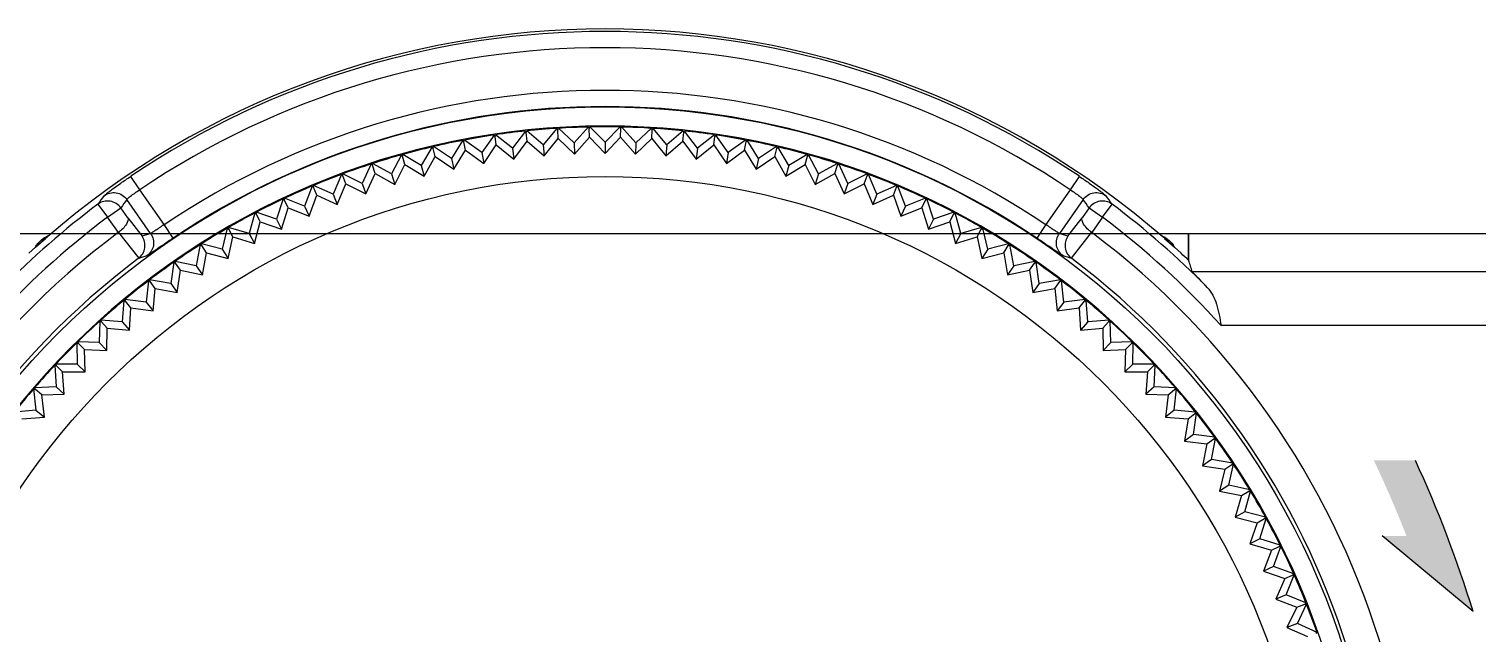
# Model space of a CAD drawing. Extents: x -1638 to -494, y -74 to 314.
# Drawn here: x -1388.19 to -1361.34, y 273.41 to 284.61 of the extents above; entities that cross this region are included whole.
import ezdxf

# ---------------------------------------------------------------- set-up
doc = ezdxf.new("R2010")
doc.units = 0
doc.linetypes.add('CENTER', pattern=[17.8, 10.75, -2.35, 2.35, -2.35])
doc.layers.add('1', color=7, linetype='CENTER')

msp = doc.modelspace()

# ---------------------------------------------------------------- hatches: boundary and pattern name
at = {"layer": '1'}
h = msp.add_hatch(color=0, dxfattribs=at)
h.dxf.hatch_style = 1
h.paths.add_polyline_path([(-1362.478, 276.611), (-1363.25, 276.611, -0.016662), (-1362.644, 275.211), (-1363.096, 275.211), (-1361.409, 273.811, 0.031781), (-1362.478, 276.611)], is_closed=False)

# ---------------------------------------------------------------- linework, layer by layer
at = {"layer": '1', "color": 0, "linetype": 'CONTINUOUS'}
for p, q in [((-1377.814, 282.794), (-1378.082, 282.499)), ((-1377.814, 282.794), (-1377.8, 282.763)), ((-1377.8, 282.763), (-1377.788, 282.794)), ((-1377.508, 282.511), (-1377.788, 282.794)), ((-1377.228, 282.794), (-1377.508, 282.511)), ((-1377.216, 282.763), (-1377.228, 282.794)), ((-1377.216, 282.763), (-1377.202, 282.794)), ((-1376.934, 282.499), (-1377.202, 282.794)), ((-1380.142, 282.547), (-1380.356, 282.212)), ((-1380.142, 282.547), (-1380.123, 282.519)), ((-1380.123, 282.519), (-1380.116, 282.552)), ((-1380.093, 282.364), (-1380.123, 282.519)), ((-1379.793, 282.319), (-1380.116, 282.552)), ((-1379.564, 282.645), (-1379.793, 282.319)), ((-1379.564, 282.645), (-1379.547, 282.617)), ((-1379.547, 282.617), (-1379.538, 282.649)), ((-1379.524, 282.461), (-1379.547, 282.617)), ((-1379.225, 282.403), (-1379.538, 282.649)), ((-1378.983, 282.719), (-1379.225, 282.403)), ((-1379.199, 282.198), (-1378.95, 282.533)), ((-1378.983, 282.719), (-1378.967, 282.69)), ((-1378.967, 282.69), (-1378.957, 282.722)), ((-1378.95, 282.533), (-1378.967, 282.69)), ((-1378.654, 282.463), (-1378.957, 282.722)), ((-1378.95, 282.533), (-1378.637, 282.258)), ((-1378.399, 282.769), (-1378.654, 282.463)), ((-1378.637, 282.258), (-1378.374, 282.581)), ((-1378.399, 282.769), (-1378.384, 282.739)), ((-1378.384, 282.739), (-1378.373, 282.77)), ((-1378.374, 282.581), (-1378.384, 282.739)), ((-1378.374, 282.581), (-1378.073, 282.293)), ((-1378.082, 282.499), (-1378.373, 282.77)), ((-1378.073, 282.293), (-1377.797, 282.606)), ((-1377.797, 282.606), (-1377.8, 282.763)), ((-1377.797, 282.606), (-1377.508, 282.305)), ((-1377.508, 282.305), (-1377.219, 282.606)), ((-1377.508, 282.511), (-1377.508, 282.305)), ((-1377.219, 282.606), (-1377.216, 282.763)), ((-1377.219, 282.606), (-1376.943, 282.293)), ((-1376.943, 282.293), (-1376.642, 282.581)), ((-1376.643, 282.77), (-1376.934, 282.499)), ((-1376.643, 282.77), (-1376.632, 282.739)), ((-1376.642, 282.581), (-1376.632, 282.739)), ((-1376.642, 282.581), (-1376.379, 282.258)), ((-1376.632, 282.739), (-1376.617, 282.769)), ((-1376.362, 282.463), (-1376.617, 282.769)), ((-1376.379, 282.258), (-1376.066, 282.533)), ((-1376.059, 282.722), (-1376.362, 282.463)), ((-1376.066, 282.533), (-1376.049, 282.69)), ((-1376.066, 282.533), (-1375.817, 282.198)), ((-1376.059, 282.722), (-1376.049, 282.69)), ((-1376.049, 282.69), (-1376.033, 282.719)), ((-1375.791, 282.403), (-1376.033, 282.719)), ((-1375.478, 282.649), (-1375.791, 282.403)), ((-1375.492, 282.461), (-1375.469, 282.617)), ((-1375.478, 282.649), (-1375.469, 282.617)), ((-1375.469, 282.617), (-1375.452, 282.645)), ((-1375.223, 282.319), (-1375.452, 282.645)), ((-1374.9, 282.552), (-1375.223, 282.319)), ((-1374.923, 282.364), (-1374.893, 282.519)), ((-1374.9, 282.552), (-1374.893, 282.519)), ((-1374.893, 282.519), (-1374.874, 282.547)), ((-1374.66, 282.212), (-1374.874, 282.547)), ((-1381.282, 282.278), (-1381.468, 281.926)), ((-1381.282, 282.278), (-1381.261, 282.252)), ((-1381.261, 282.252), (-1381.256, 282.286)), ((-1381.218, 282.1), (-1381.261, 282.252)), ((-1380.915, 282.081), (-1381.256, 282.286)), ((-1380.715, 282.425), (-1380.915, 282.081)), ((-1380.864, 281.881), (-1380.659, 282.244)), ((-1380.715, 282.425), (-1380.695, 282.398)), ((-1380.695, 282.398), (-1380.689, 282.431)), ((-1380.659, 282.244), (-1380.695, 282.398)), ((-1380.356, 282.212), (-1380.689, 282.431)), ((-1380.659, 282.244), (-1380.313, 282.01)), ((-1380.313, 282.01), (-1380.093, 282.364)), ((-1380.093, 282.364), (-1379.758, 282.116)), ((-1379.793, 282.319), (-1379.758, 282.116)), ((-1379.758, 282.116), (-1379.524, 282.461)), ((-1379.524, 282.461), (-1379.199, 282.198)), ((-1379.225, 282.403), (-1379.199, 282.198)), ((-1378.654, 282.463), (-1378.637, 282.258)), ((-1378.082, 282.499), (-1378.073, 282.293)), ((-1376.934, 282.499), (-1376.943, 282.293)), ((-1376.362, 282.463), (-1376.379, 282.258)), ((-1375.817, 282.198), (-1375.492, 282.461)), ((-1375.791, 282.403), (-1375.817, 282.198)), ((-1375.492, 282.461), (-1375.258, 282.116)), ((-1375.258, 282.116), (-1374.923, 282.364)), ((-1375.223, 282.319), (-1375.258, 282.116)), ((-1374.923, 282.364), (-1374.702, 282.01)), ((-1374.702, 282.01), (-1374.357, 282.244)), ((-1374.327, 282.431), (-1374.66, 282.212)), ((-1374.357, 282.244), (-1374.321, 282.398)), ((-1374.357, 282.244), (-1374.152, 281.881)), ((-1374.327, 282.431), (-1374.321, 282.398)), ((-1374.321, 282.398), (-1374.301, 282.425)), ((-1374.101, 282.081), (-1374.301, 282.425)), ((-1373.76, 282.286), (-1374.101, 282.081)), ((-1373.798, 282.1), (-1373.755, 282.252)), ((-1373.76, 282.286), (-1373.755, 282.252)), ((-1373.755, 282.252), (-1373.734, 282.278)), ((-1373.548, 281.926), (-1373.734, 282.278)), ((-1381.842, 282.109), (-1382.013, 281.749)), ((-1381.842, 282.109), (-1381.82, 282.084)), ((-1381.82, 282.084), (-1381.817, 282.117)), ((-1381.772, 281.933), (-1381.82, 282.084)), ((-1381.468, 281.926), (-1381.817, 282.117)), ((-1381.408, 281.729), (-1381.218, 282.1)), ((-1381.218, 282.1), (-1380.864, 281.881)), ((-1380.915, 282.081), (-1380.864, 281.881)), ((-1380.356, 282.212), (-1380.313, 282.01)), ((-1374.66, 282.212), (-1374.702, 282.01)), ((-1374.152, 281.881), (-1373.798, 282.1)), ((-1374.101, 282.081), (-1374.152, 281.881)), ((-1373.798, 282.1), (-1373.608, 281.729)), ((-1373.199, 282.117), (-1373.548, 281.926)), ((-1373.244, 281.933), (-1373.196, 282.084)), ((-1373.199, 282.117), (-1373.196, 282.084)), ((-1373.196, 282.084), (-1373.173, 282.109)), ((-1373.003, 281.749), (-1373.173, 282.109)), ((-1386.137, 281.631), (-1386.304, 281.879)), ((-1382.94, 281.699), (-1383.08, 281.327)), ((-1382.94, 281.699), (-1382.916, 281.676)), ((-1382.916, 281.676), (-1382.916, 281.71)), ((-1382.551, 281.549), (-1382.916, 281.71)), ((-1382.396, 281.915), (-1382.551, 281.549)), ((-1382.475, 281.357), (-1382.317, 281.743)), ((-1382.396, 281.915), (-1382.372, 281.891)), ((-1382.372, 281.891), (-1382.371, 281.925)), ((-1382.317, 281.743), (-1382.372, 281.891)), ((-1382.013, 281.749), (-1382.371, 281.925)), ((-1382.317, 281.743), (-1381.946, 281.554)), ((-1382.013, 281.749), (-1381.946, 281.554)), ((-1381.946, 281.554), (-1381.772, 281.933)), ((-1381.772, 281.933), (-1381.408, 281.729)), ((-1381.468, 281.926), (-1381.408, 281.729)), ((-1373.608, 281.729), (-1373.244, 281.933)), ((-1373.548, 281.926), (-1373.608, 281.729)), ((-1373.244, 281.933), (-1373.07, 281.554)), ((-1373.003, 281.749), (-1373.07, 281.554)), ((-1373.07, 281.554), (-1372.699, 281.743)), ((-1372.645, 281.925), (-1373.003, 281.749)), ((-1372.699, 281.743), (-1372.644, 281.891)), ((-1372.699, 281.743), (-1372.541, 281.357)), ((-1372.645, 281.925), (-1372.644, 281.891)), ((-1372.644, 281.891), (-1372.62, 281.915)), ((-1372.465, 281.549), (-1372.62, 281.915)), ((-1372.1, 281.71), (-1372.465, 281.549)), ((-1372.1, 281.71), (-1372.1, 281.676)), ((-1372.1, 281.676), (-1372.076, 281.699)), ((-1371.936, 281.327), (-1372.076, 281.699)), ((-1368.712, 281.879), (-1368.879, 281.631)), ((-1385.934, 280.819), (-1386.376, 281.45)), ((-1385.683, 280.983), (-1386.137, 281.631)), ((-1383.475, 281.461), (-1383.599, 281.082)), ((-1383.475, 281.461), (-1383.45, 281.438)), ((-1383.45, 281.438), (-1383.451, 281.472)), ((-1383.08, 281.327), (-1383.451, 281.472)), ((-1383.383, 281.295), (-1383.45, 281.438)), ((-1382.996, 281.138), (-1382.855, 281.531)), ((-1382.855, 281.531), (-1382.916, 281.676)), ((-1382.855, 281.531), (-1382.475, 281.357)), ((-1382.551, 281.549), (-1382.475, 281.357)), ((-1372.465, 281.549), (-1372.541, 281.357)), ((-1372.541, 281.357), (-1372.161, 281.531)), ((-1372.161, 281.531), (-1372.1, 281.676)), ((-1372.161, 281.531), (-1372.02, 281.138)), ((-1371.565, 281.472), (-1371.936, 281.327)), ((-1371.633, 281.295), (-1371.566, 281.438)), ((-1371.565, 281.472), (-1371.566, 281.438)), ((-1371.566, 281.438), (-1371.541, 281.461)), ((-1371.416, 281.082), (-1371.541, 281.461)), ((-1368.879, 281.631), (-1369.333, 280.983)), ((-1368.64, 281.45), (-1369.082, 280.819)), ((-1386.912, 281.362), (-1386.732, 281.122)), ((-1386.732, 281.122), (-1386.486, 281.294)), ((-1386.358, 281.111), (-1386.486, 281.294)), ((-1383.999, 281.2), (-1384.108, 280.817)), ((-1383.999, 281.2), (-1383.973, 281.178)), ((-1383.973, 281.178), (-1383.976, 281.212)), ((-1383.599, 281.082), (-1383.976, 281.212)), ((-1383.9, 281.038), (-1383.973, 281.178)), ((-1383.508, 280.898), (-1383.383, 281.295)), ((-1383.383, 281.295), (-1382.996, 281.138)), ((-1383.08, 281.327), (-1382.996, 281.138)), ((-1371.936, 281.327), (-1372.02, 281.138)), ((-1372.02, 281.138), (-1371.633, 281.295)), ((-1371.633, 281.295), (-1371.508, 280.898)), ((-1371.04, 281.212), (-1371.416, 281.082)), ((-1371.116, 281.038), (-1371.043, 281.178)), ((-1371.04, 281.212), (-1371.043, 281.178)), ((-1371.043, 281.178), (-1371.017, 281.2)), ((-1370.908, 280.817), (-1371.017, 281.2)), ((-1368.53, 281.294), (-1368.658, 281.111)), ((-1368.53, 281.294), (-1368.284, 281.122)), ((-1368.284, 281.122), (-1368.104, 281.362)), ((-1386.533, 280.839), (-1386.732, 281.122)), ((-1386.358, 281.111), (-1386.09, 280.768)), ((-1385.516, 280.734), (-1385.683, 280.983)), ((-1384.512, 280.917), (-1384.605, 280.53)), ((-1384.512, 280.917), (-1384.486, 280.897)), ((-1384.108, 280.817), (-1384.49, 280.93)), ((-1384.486, 280.897), (-1384.49, 280.93)), ((-1384.407, 280.76), (-1384.486, 280.897)), ((-1384.009, 280.636), (-1383.9, 281.038)), ((-1383.9, 281.038), (-1383.508, 280.898)), ((-1383.599, 281.082), (-1383.508, 280.898)), ((-1371.416, 281.082), (-1371.508, 280.898)), ((-1371.508, 280.898), (-1371.116, 281.038)), ((-1371.116, 281.038), (-1371.007, 280.636)), ((-1370.526, 280.93), (-1370.908, 280.817)), ((-1370.609, 280.76), (-1370.53, 280.897)), ((-1370.526, 280.93), (-1370.53, 280.897)), ((-1370.53, 280.897), (-1370.504, 280.917)), ((-1370.411, 280.53), (-1370.504, 280.917)), ((-1369.333, 280.983), (-1369.5, 280.734)), ((-1368.926, 280.768), (-1368.658, 281.111)), ((-1368.284, 281.122), (-1368.483, 280.839)), ((-1387.783, 280.811), (-1477.508, 280.811)), ((-1328.508, 280.811), (-1476.508, 280.811)), ((-1387.783, 280.811), (-1388.331, 280.811)), ((-1387.887, 280.724), (-1388.19, 280.453)), ((-1388.072, 280.566), (-1387.881, 280.729)), ((-1386.531, 280.84), (-1386.156, 280.359)), ((-1384.605, 280.53), (-1384.991, 280.627)), ((-1384.986, 280.594), (-1384.991, 280.627)), ((-1384.498, 280.353), (-1384.407, 280.76)), ((-1384.407, 280.76), (-1384.009, 280.636)), ((-1384.108, 280.817), (-1384.009, 280.636)), ((-1370.908, 280.817), (-1371.007, 280.636)), ((-1371.007, 280.636), (-1370.609, 280.76)), ((-1370.609, 280.76), (-1370.518, 280.353)), ((-1370.025, 280.627), (-1370.411, 280.53)), ((-1370.025, 280.627), (-1370.03, 280.594)), ((-1368.86, 280.359), (-1368.485, 280.84)), ((-1327.508, 280.811), (-1367.233, 280.811)), ((-1366.685, 280.811), (-1367.233, 280.811)), ((-1367.135, 280.729), (-1366.944, 280.566)), ((-1366.825, 280.453), (-1367.129, 280.724)), ((-1366.685, 280.811), (-1366.685, 280.322)), ((-1366.685, 280.322), (-1366.685, 280.811)), ((-1385.013, 280.613), (-1385.089, 280.222)), ((-1385.013, 280.613), (-1384.986, 280.594)), ((-1384.901, 280.461), (-1384.986, 280.594)), ((-1384.975, 280.05), (-1384.901, 280.461)), ((-1384.901, 280.461), (-1384.498, 280.353)), ((-1384.605, 280.53), (-1384.498, 280.353)), ((-1370.411, 280.53), (-1370.518, 280.353)), ((-1370.518, 280.353), (-1370.115, 280.461)), ((-1370.115, 280.461), (-1370.03, 280.594)), ((-1370.115, 280.461), (-1370.041, 280.05)), ((-1370.03, 280.594), (-1370.003, 280.613)), ((-1369.927, 280.222), (-1370.003, 280.613)), ((-1385.501, 280.288), (-1385.561, 279.895)), ((-1385.501, 280.288), (-1385.472, 280.271)), ((-1385.089, 280.222), (-1385.479, 280.303)), ((-1385.472, 280.271), (-1385.479, 280.303)), ((-1385.382, 280.141), (-1385.472, 280.271)), ((-1385.439, 279.728), (-1385.382, 280.141)), ((-1385.382, 280.141), (-1384.975, 280.05)), ((-1385.089, 280.222), (-1384.975, 280.05)), ((-1369.927, 280.222), (-1370.041, 280.05)), ((-1370.041, 280.05), (-1369.634, 280.141)), ((-1369.537, 280.303), (-1369.927, 280.222)), ((-1369.634, 280.141), (-1369.544, 280.271)), ((-1369.634, 280.141), (-1369.577, 279.728)), ((-1369.537, 280.303), (-1369.544, 280.271)), ((-1369.544, 280.271), (-1369.515, 280.288)), ((-1369.455, 279.895), (-1369.515, 280.288)), ((-1366.617, 280.112), (-1329.207, 280.112)), ((-1385.974, 279.944), (-1386.018, 279.548)), ((-1385.974, 279.944), (-1385.945, 279.927)), ((-1385.561, 279.895), (-1385.953, 279.96)), ((-1385.945, 279.927), (-1385.953, 279.96)), ((-1385.85, 279.801), (-1385.945, 279.927)), ((-1385.561, 279.895), (-1385.439, 279.728)), ((-1369.455, 279.895), (-1369.577, 279.728)), ((-1369.063, 279.96), (-1369.455, 279.895)), ((-1369.166, 279.801), (-1369.071, 279.927)), ((-1369.063, 279.96), (-1369.071, 279.927)), ((-1369.071, 279.927), (-1369.042, 279.944)), ((-1368.998, 279.548), (-1369.042, 279.944)), ((-1386.433, 279.579), (-1386.46, 279.182)), ((-1386.433, 279.579), (-1386.403, 279.564)), ((-1386.018, 279.548), (-1386.413, 279.596)), ((-1386.403, 279.564), (-1386.413, 279.596)), ((-1386.303, 279.442), (-1386.403, 279.564)), ((-1385.89, 279.386), (-1385.85, 279.801)), ((-1385.85, 279.801), (-1385.439, 279.728)), ((-1369.577, 279.728), (-1369.166, 279.801)), ((-1369.166, 279.801), (-1369.126, 279.386)), ((-1368.603, 279.596), (-1368.998, 279.548)), ((-1368.713, 279.442), (-1368.613, 279.564)), ((-1368.603, 279.596), (-1368.613, 279.564)), ((-1368.613, 279.564), (-1368.583, 279.579)), ((-1368.556, 279.182), (-1368.583, 279.579)), ((-1386.325, 279.026), (-1386.303, 279.442)), ((-1386.303, 279.442), (-1385.89, 279.386)), ((-1386.018, 279.548), (-1385.89, 279.386)), ((-1368.998, 279.548), (-1369.126, 279.386)), ((-1369.126, 279.386), (-1368.713, 279.442)), ((-1368.713, 279.442), (-1368.691, 279.026)), ((-1386.876, 279.196), (-1386.886, 278.798)), ((-1386.876, 279.196), (-1386.846, 279.182)), ((-1386.46, 279.182), (-1386.857, 279.214)), ((-1386.846, 279.182), (-1386.857, 279.214)), ((-1386.74, 279.065), (-1386.846, 279.182)), ((-1386.745, 278.648), (-1386.74, 279.065)), ((-1386.74, 279.065), (-1386.325, 279.026)), ((-1386.46, 279.182), (-1386.325, 279.026)), ((-1368.556, 279.182), (-1368.691, 279.026)), ((-1368.691, 279.026), (-1368.276, 279.065)), ((-1368.159, 279.214), (-1368.556, 279.182)), ((-1368.276, 279.065), (-1368.17, 279.182)), ((-1368.276, 279.065), (-1368.271, 278.648)), ((-1368.159, 279.214), (-1368.17, 279.182)), ((-1368.17, 279.182), (-1368.14, 279.196)), ((-1368.13, 278.798), (-1368.14, 279.196)), ((-1328.208, 279.112), (-1366.083, 279.112)), ((-1387.303, 278.795), (-1387.296, 278.397)), ((-1387.303, 278.795), (-1387.272, 278.782)), ((-1386.886, 278.798), (-1387.284, 278.813)), ((-1387.272, 278.782), (-1387.284, 278.813)), ((-1387.161, 278.669), (-1387.272, 278.782)), ((-1386.886, 278.798), (-1386.745, 278.648)), ((-1368.13, 278.798), (-1368.271, 278.648)), ((-1367.732, 278.813), (-1368.13, 278.798)), ((-1367.854, 278.669), (-1367.744, 278.782)), ((-1367.732, 278.813), (-1367.744, 278.782)), ((-1367.744, 278.782), (-1367.713, 278.795)), ((-1367.72, 278.397), (-1367.713, 278.795)), ((-1387.149, 278.252), (-1387.161, 278.669)), ((-1387.161, 278.669), (-1386.745, 278.648)), ((-1368.271, 278.648), (-1367.854, 278.669)), ((-1367.854, 278.669), (-1367.867, 278.252)), ((-1387.712, 278.376), (-1387.689, 277.978)), ((-1387.712, 278.376), (-1387.681, 278.364)), ((-1387.296, 278.397), (-1387.694, 278.395)), ((-1387.681, 278.364), (-1387.694, 278.395)), ((-1387.566, 278.256), (-1387.681, 278.364)), ((-1387.536, 277.84), (-1387.566, 278.256)), ((-1387.566, 278.256), (-1387.149, 278.252)), ((-1387.296, 278.397), (-1387.149, 278.252)), ((-1367.72, 278.397), (-1367.867, 278.252)), ((-1367.867, 278.252), (-1367.45, 278.256)), ((-1367.322, 278.395), (-1367.72, 278.397)), ((-1367.45, 278.256), (-1367.48, 277.84)), ((-1367.45, 278.256), (-1367.335, 278.364)), ((-1367.322, 278.395), (-1367.335, 278.364)), ((-1367.335, 278.364), (-1367.304, 278.376)), ((-1367.327, 277.978), (-1367.304, 278.376)), ((-1388.104, 277.94), (-1388.064, 277.544)), ((-1388.104, 277.94), (-1388.072, 277.93)), ((-1387.689, 277.978), (-1388.087, 277.96)), ((-1388.072, 277.93), (-1388.087, 277.96)), ((-1387.689, 277.978), (-1387.536, 277.84)), ((-1367.327, 277.978), (-1367.48, 277.84)), ((-1366.929, 277.96), (-1367.327, 277.978)), ((-1366.952, 277.544), (-1366.912, 277.94)), ((-1366.929, 277.96), (-1366.944, 277.93)), ((-1366.944, 277.93), (-1366.912, 277.94)), ((-1387.953, 277.827), (-1388.072, 277.93)), ((-1387.953, 277.827), (-1387.536, 277.84)), ((-1387.905, 277.412), (-1387.953, 277.827)), ((-1367.48, 277.84), (-1367.063, 277.827)), ((-1367.063, 277.827), (-1367.111, 277.412)), ((-1367.063, 277.827), (-1366.944, 277.93)), ((-1388.064, 277.544), (-1388.461, 277.509)), ((-1388.321, 277.381), (-1387.905, 277.412)), ((-1388.064, 277.544), (-1387.905, 277.412)), ((-1366.952, 277.544), (-1367.111, 277.412)), ((-1367.111, 277.412), (-1366.695, 277.381)), ((-1366.555, 277.509), (-1366.952, 277.544)), ((-1366.695, 277.381), (-1366.571, 277.48)), ((-1366.596, 277.094), (-1366.539, 277.488)), ((-1366.555, 277.509), (-1366.571, 277.48)), ((-1366.571, 277.48), (-1366.539, 277.488)), ((-1366.695, 277.381), (-1366.76, 276.969)), ((-1366.596, 277.094), (-1366.76, 276.969)), ((-1366.76, 276.969), (-1366.346, 276.921)), ((-1366.201, 277.043), (-1366.596, 277.094)), ((-1366.346, 276.921), (-1366.428, 276.512)), ((-1366.346, 276.921), (-1366.218, 277.014)), ((-1366.258, 276.63), (-1366.185, 277.021)), ((-1366.201, 277.043), (-1366.218, 277.014)), ((-1366.218, 277.014), (-1366.185, 277.021)), ((-1366.258, 276.63), (-1366.428, 276.512)), ((-1365.866, 276.562), (-1366.258, 276.63)), ((-1366.428, 276.512), (-1366.016, 276.447)), ((-1366.016, 276.447), (-1366.115, 276.041)), ((-1366.016, 276.447), (-1365.884, 276.534)), ((-1365.941, 276.152), (-1365.851, 276.54)), ((-1365.866, 276.562), (-1365.884, 276.534)), ((-1365.884, 276.534), (-1365.851, 276.54)), ((-1365.941, 276.152), (-1366.115, 276.041)), ((-1365.552, 276.068), (-1365.941, 276.152)), ((-1365.552, 276.068), (-1365.571, 276.04)), ((-1366.115, 276.041), (-1365.706, 275.959)), ((-1365.706, 275.959), (-1365.822, 275.558)), ((-1365.706, 275.959), (-1365.571, 276.04)), ((-1365.643, 275.661), (-1365.538, 276.045)), ((-1365.571, 276.04), (-1365.538, 276.045)), ((-1365.643, 275.661), (-1365.822, 275.558)), ((-1365.822, 275.558), (-1365.417, 275.458)), ((-1365.258, 275.561), (-1365.643, 275.661)), ((-1365.417, 275.458), (-1365.279, 275.534)), ((-1365.367, 275.158), (-1365.246, 275.537)), ((-1365.258, 275.561), (-1365.279, 275.534)), ((-1365.279, 275.534), (-1365.246, 275.537)), ((-1365.417, 275.458), (-1365.55, 275.063)), ((-1365.367, 275.158), (-1365.55, 275.063)), ((-1365.55, 275.063), (-1365.15, 274.946)), ((-1364.986, 275.042), (-1365.367, 275.158)), ((-1365.15, 274.946), (-1365.008, 275.016)), ((-1365.112, 274.644), (-1364.975, 275.018)), ((-1364.986, 275.042), (-1365.008, 275.016)), ((-1365.008, 275.016), (-1364.975, 275.018)), ((-1365.15, 274.946), (-1365.299, 274.557)), ((-1365.112, 274.644), (-1365.299, 274.557)), ((-1365.299, 274.557), (-1364.903, 274.423)), ((-1364.736, 274.512), (-1365.112, 274.644)), ((-1364.903, 274.423), (-1364.759, 274.487)), ((-1364.878, 274.12), (-1364.726, 274.488)), ((-1364.736, 274.512), (-1364.759, 274.487)), ((-1364.759, 274.487), (-1364.726, 274.488)), ((-1364.903, 274.423), (-1365.069, 274.04)), ((-1364.878, 274.12), (-1365.069, 274.04)), ((-1365.069, 274.04), (-1364.68, 273.89)), ((-1364.509, 273.972), (-1364.878, 274.12)), ((-1364.68, 273.89), (-1364.533, 273.949)), ((-1364.667, 273.587), (-1364.499, 273.948)), ((-1364.509, 273.972), (-1364.533, 273.949)), ((-1364.533, 273.949), (-1364.499, 273.948)), ((-1364.68, 273.89), (-1364.861, 273.515)), ((-1364.667, 273.587), (-1364.861, 273.515)), ((-1364.861, 273.515), (-1364.478, 273.349)), ((-1364.304, 273.423), (-1364.667, 273.587)), ((-1364.304, 273.423), (-1364.329, 273.401))]:
    msp.add_line(p, q, dxfattribs=at)
at = {"layer": '1', "color": 0}
msp.add_line((-1361.409, 273.811), (-1363.096, 275.211), dxfattribs=at)
at = {"layer": '1', "color": 0, "linetype": 'CONTINUOUS'}
for radius in [14.355, 13.065]:
    msp.add_circle((-1377.508, 268.811), radius, dxfattribs=at)
for centre, radius, start, end in [((-1377.508, 268.811), 15.8, 48.9378, 131.0622), ((-1377.508, 268.811), 15.753, 56.0556, 123.9444), ((-1377.508, 268.811), 15.453, 56.0556, 123.9444), ((-1377.508, 268.811), 14.662, 56.1126, 123.8874), ((-1377.508, 268.811), 14.362, 56.1126, 123.8874), ((-1377.508, 268.811), 14, 0.0556, 179.9444), ((-1377.508, 268.811), 13.986, 91.2542, 93.5458), ((-1377.508, 268.811), 13.986, 88.8542, 91.1458), ((-1377.508, 268.811), 13.986, 86.4542, 88.7458), ((-1377.508, 268.811), 13.986, 100.8542, 103.1458), ((-1377.508, 268.811), 13.986, 98.4542, 100.7458), ((-1377.508, 268.811), 13.986, 96.0542, 98.3458), ((-1377.508, 268.811), 13.986, 93.6542, 95.9458), ((-1377.508, 268.811), 13.986, 84.0542, 86.3458), ((-1377.508, 268.811), 13.986, 81.6542, 83.9458), ((-1377.508, 268.811), 13.986, 79.2542, 81.5458), ((-1377.508, 268.811), 13.986, 76.8542, 79.1458), ((-1377.508, 268.811), 13.986, 105.6542, 107.9458), ((-1377.508, 268.811), 13.986, 103.2542, 105.5458), ((-1377.508, 268.811), 13.986, 74.4542, 76.7458), ((-1377.508, 268.811), 13.986, 72.0542, 74.3458), ((-1377.508, 268.811), 13.986, 108.0542, 110.3458), ((-1377.508, 268.811), 13.986, 69.6542, 71.9458), ((-1377.508, 268.811), 13.986, 112.8542, 115.1458), ((-1377.508, 268.811), 13.986, 110.4542, 112.7458), ((-1377.508, 268.811), 13.986, 67.2542, 69.5458), ((-1377.508, 268.811), 13.986, 64.8542, 67.1458), ((-1371.821, 270.696), 18.48, 144.1424, 144.7453), ((-1371.6, 270.899), 18.156, 144.4685, 145.0715), ((-1377.508, 268.811), 13.986, 115.2542, 117.5458), ((-1377.508, 268.811), 13.986, 62.4542, 64.7458), ((-1383.416, 270.899), 18.156, 34.9285, 35.5315), ((-1383.195, 270.696), 18.48, 35.2547, 35.8576), ((-1377.508, 268.811), 15.683, 126.8415, 135.4097), ((-1377.508, 268.811), 13.986, 117.6542, 119.9458), ((-1377.508, 268.811), 13.986, 60.0542, 62.3458), ((-1377.508, 268.811), 15.683, 44.5903, 53.1585), ((-1377.508, 268.811), 15.383, 126.8415, 137.9612), ((-1377.508, 268.811), 13.986, 120.0542, 122.3458), ((-1377.508, 268.811), 13.986, 57.6542, 59.9458), ((-1377.508, 268.811), 15.383, 42.0388, 53.1585), ((-1377.508, 268.811), 15.037, 126.8839, 53.1161), ((-1380.738, 264.525), 17.102, 107.6878, 108.2394), ((-1374.278, 264.525), 17.102, 71.7606, 72.3122), ((-1381.005, 264.389), 16.777, 107.3281, 107.9025), ((-1377.508, 268.811), 13.986, 122.4542, 124.7458), ((-1377.508, 268.811), 13.986, 55.2542, 57.5458), ((-1374.011, 264.389), 16.777, 72.0975, 72.6719), ((-1367.443, 280.268), 0.581, 30.8329, 36.2405), ((-1377.508, 268.811), 15.8, 46.7651, 47.4598), ((-1377.508, 268.811), 14.427, 126.8613, 53.1387), ((-1377.508, 268.811), 13.986, 124.8542, 127.1458), ((-1377.508, 268.811), 13.986, 52.8542, 55.1458), ((-1377.508, 268.811), 13.986, 127.2542, 129.5458), ((-1377.508, 268.811), 13.986, 50.4542, 52.7458), ((-1377.508, 268.811), 13.986, 129.6542, 131.9458), ((-1377.508, 268.811), 13.986, 48.0542, 50.3458), ((-1377.508, 268.811), 13.986, 132.0542, 134.3458), ((-1377.508, 268.811), 13.986, 45.6542, 47.9458), ((-1377.508, 268.811), 13.986, 134.4542, 136.7458), ((-1377.508, 268.811), 13.986, 43.2542, 45.5458), ((-1377.508, 268.811), 13.986, 136.8542, 139.1458), ((-1377.508, 268.811), 13.986, 40.8542, 43.1458), ((-1377.508, 268.811), 13.986, 139.2542, 141.5458), ((-1377.508, 268.811), 13.986, 38.4542, 40.7458), ((-1377.508, 268.811), 13.986, 36.0542, 38.3458), ((-1377.508, 268.811), 13.986, 33.6542, 35.9458), ((-1377.508, 268.811), 13.986, 31.2542, 33.5458), ((-1377.508, 268.811), 13.986, 28.8542, 31.1458), ((-1377.508, 268.811), 13.986, 26.4542, 28.7458), ((-1377.508, 268.811), 13.986, 24.0542, 26.3458), ((-1377.508, 268.811), 13.986, 21.6542, 23.9458), ((-1377.508, 268.811), 13.986, 19.2542, 21.5458)]:
    msp.add_arc(centre, radius, start, end, dxfattribs=at)
at = {"layer": '1', "color": 0}
msp.add_arc((-1383.947, 266.811), 23.6, 17.2541, 24.5353, dxfattribs=at)
at = {"layer": '1', "color": 0, "linetype": 'CONTINUOUS'}
msp.add_ellipse((-1377.508, 275.505), major_axis=(0, 13.392), ratio=0.866113, start_param=-1.219672, end_param=-1.202861, dxfattribs=at)
for points, knots in [([(-1386.798, 281.52), (-1386.795, 281.525), (-1386.78, 281.537), (-1386.75, 281.561), (-1386.704, 281.596), (-1386.616, 281.662), (-1386.481, 281.758), (-1386.366, 281.838), (-1386.304, 281.879)], [0, 0, 0, 0, 0.028576, 0.09233, 0.188957, 0.314354, 0.632083, 1, 1, 1, 1]), ([(-1368.712, 281.879), (-1368.65, 281.838), (-1368.535, 281.758), (-1368.4, 281.662), (-1368.312, 281.596), (-1368.266, 281.561), (-1368.236, 281.537), (-1368.221, 281.525), (-1368.218, 281.52)], [0, 0, 0, 0, 0.368087, 0.68574, 0.811143, 0.90766, 0.971468, 1, 1, 1, 1]), ([(-1386.486, 281.294), (-1386.531, 281.358), (-1386.679, 281.453), (-1386.849, 281.409), (-1386.912, 281.362)], [0, 0, 0, 0, 0.500219, 1, 1, 1, 1]), ([(-1386.798, 281.52), (-1386.736, 281.566), (-1386.567, 281.608), (-1386.421, 281.514), (-1386.376, 281.45)], [0, 0, 0, 0, 0.499783, 1, 1, 1, 1]), ([(-1386.376, 281.45), (-1386.373, 281.459), (-1386.344, 281.477), (-1386.3, 281.519), (-1386.224, 281.572), (-1386.168, 281.61), (-1386.137, 281.631)], [0, 0, 0, 0, 0.091756, 0.311801, 0.629516, 1, 1, 1, 1]), ([(-1368.879, 281.631), (-1368.848, 281.61), (-1368.792, 281.572), (-1368.716, 281.519), (-1368.672, 281.477), (-1368.643, 281.459), (-1368.64, 281.45)], [0, 0, 0, 0, 0.370582, 0.688219, 0.908208, 1, 1, 1, 1]), ([(-1368.64, 281.45), (-1368.595, 281.514), (-1368.449, 281.608), (-1368.28, 281.566), (-1368.218, 281.52)], [0, 0, 0, 0, 0.500217, 1, 1, 1, 1]), ([(-1368.104, 281.362), (-1368.167, 281.409), (-1368.337, 281.453), (-1368.485, 281.358), (-1368.53, 281.294)], [0, 0, 0, 0, 0.499785, 1, 1, 1, 1]), ([(-1386.358, 281.111), (-1386.339, 281.075), (-1386.396, 280.95), (-1386.476, 280.882), (-1386.533, 280.839)], [0, 0, 0, 0, 0.362497, 1, 1, 1, 1]), ([(-1385.683, 280.983), (-1385.714, 280.963), (-1385.772, 280.926), (-1385.847, 280.872), (-1385.9, 280.842), (-1385.925, 280.819), (-1385.934, 280.819)], [0, 0, 0, 0, 0.371033, 0.689067, 0.908995, 1, 1, 1, 1]), ([(-1369.082, 280.819), (-1369.091, 280.819), (-1369.116, 280.842), (-1369.169, 280.872), (-1369.244, 280.926), (-1369.302, 280.963), (-1369.333, 280.983)], [0, 0, 0, 0, 0.091015, 0.311075, 0.629162, 1, 1, 1, 1]), ([(-1368.483, 280.839), (-1368.54, 280.882), (-1368.62, 280.95), (-1368.677, 281.075), (-1368.658, 281.111)], [0, 0, 0, 0, 0.637503, 1, 1, 1, 1]), ([(-1388.072, 280.566), (-1388.058, 280.59), (-1387.993, 280.684), (-1387.895, 280.757), (-1387.814, 280.786)], [0, 0, 0, 0, 0.243651, 1, 1, 1, 1]), ([(-1386.156, 280.359), (-1386.095, 280.404), (-1386.014, 280.549), (-1386.05, 280.708), (-1386.09, 280.768)], [0, 0, 0, 0, 0.512734, 1, 1, 1, 1]), ([(-1385.934, 280.819), (-1385.891, 280.757), (-1385.851, 280.592), (-1385.941, 280.449), (-1386.002, 280.405)], [0, 0, 0, 0, 0.500213, 1, 1, 1, 1]), ([(-1385.516, 280.734), (-1385.577, 280.693), (-1385.689, 280.617), (-1385.82, 280.526), (-1385.907, 280.467), (-1385.952, 280.436), (-1385.982, 280.417), (-1385.997, 280.406), (-1386.002, 280.405)], [0, 0, 0, 0, 0.374375, 0.692825, 0.816504, 0.910706, 0.972476, 1, 1, 1, 1]), ([(-1369.014, 280.405), (-1369.019, 280.406), (-1369.034, 280.417), (-1369.064, 280.436), (-1369.109, 280.467), (-1369.196, 280.526), (-1369.327, 280.617), (-1369.439, 280.693), (-1369.5, 280.734)], [0, 0, 0, 0, 0.027553, 0.089273, 0.183583, 0.307246, 0.625754, 1, 1, 1, 1]), ([(-1369.014, 280.405), (-1369.075, 280.449), (-1369.165, 280.592), (-1369.125, 280.757), (-1369.082, 280.819)], [0, 0, 0, 0, 0.499787, 1, 1, 1, 1]), ([(-1368.926, 280.768), (-1368.966, 280.708), (-1369.002, 280.549), (-1368.921, 280.404), (-1368.86, 280.359)], [0, 0, 0, 0, 0.487266, 1, 1, 1, 1]), ([(-1366.339, 279.821), (-1366.375, 279.858), (-1366.439, 279.925), (-1366.516, 280.003), (-1366.565, 280.054), (-1366.591, 280.081), (-1366.606, 280.1), (-1366.615, 280.108), (-1366.617, 280.112)], [0, 0, 0, 0, 0.381477, 0.695051, 0.817428, 0.911501, 0.973231, 1, 1, 1, 1]), ([(-1366.339, 279.821), (-1366.257, 279.736), (-1366.146, 279.495), (-1366.105, 279.246), (-1366.083, 279.112)], [0, 0, 0, 0, 0.466514, 1, 1, 1, 1])]:
    msp.add_open_spline(points, degree=3, knots=knots, dxfattribs=at)
msp.add_open_spline([(-1367.202, 280.786), (-1367.112, 280.753), (-1367.031, 280.689), (-1366.974, 280.612)], degree=3, dxfattribs=at)

doc.saveas('drawing.dxf')
